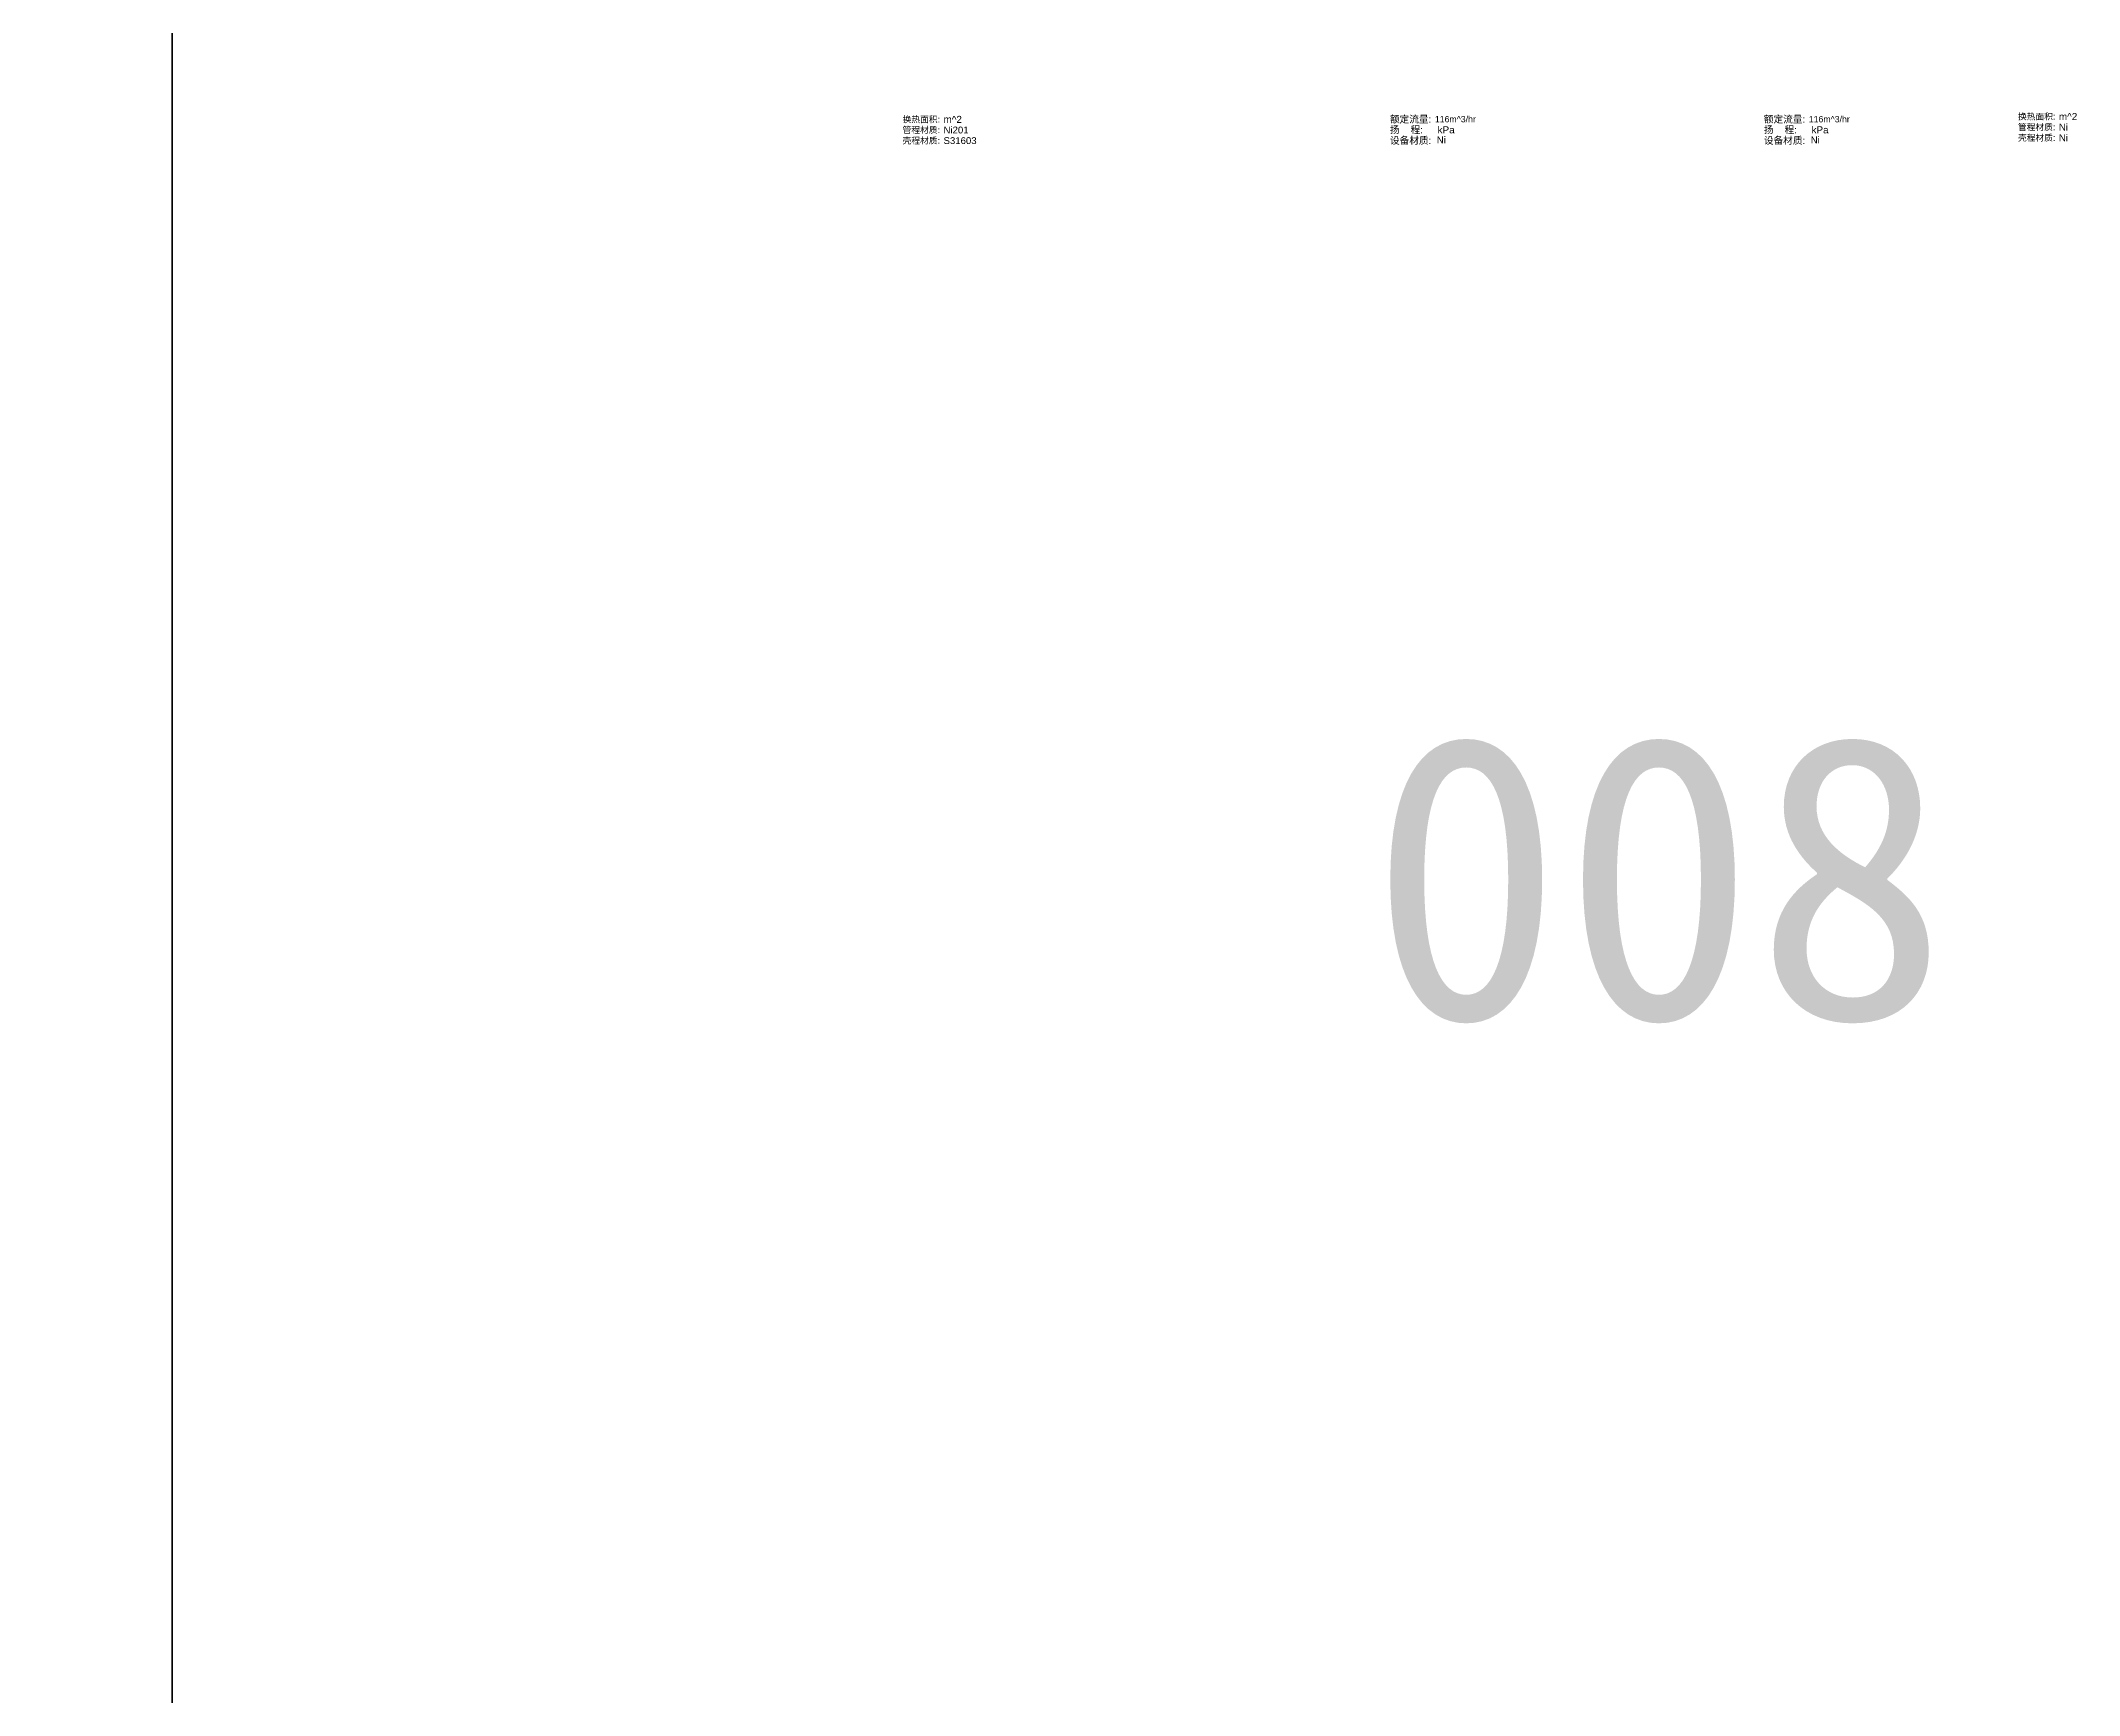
# Model space of a CAD drawing. Extents: x 757 to 8510, y -6585 to 527.
# Drawn here: x 2230 to 2805, y -1350 to -883 of the extents above; entities that cross this region are included whole.
import ezdxf
from ezdxf.enums import TextEntityAlignment as Align

# ---------------------------------------------------------------- set-up
doc = ezdxf.new("R2010")
doc.units = 0
doc.header["$MEASUREMENT"] = 0
for name, color, linetype in [('10', 7, 'CONTINUOUS'), ('11', 7, 'CONTINUOUS'), ('云线-1A', 6, 'CONTINUOUS')]:
    doc.layers.add(name, color=color, linetype=linetype)
doc.styles.add('txt.shx', font='arial.ttf')

msp = doc.modelspace()

# ---------------------------------------------------------------- linework, layer by layer
at = {"layer": '云线-1A', "color": 1, "lineweight": 35}
msp.add_line((2266.75, -2718.9), (2266.75, 18.80000000000047), dxfattribs=at)

# ---------------------------------------------------------------- texts
at = {"layer": '10', "color": 7, "style": 'txt.shx'}
for s, height, p in [('换热面积:', 1.76389, (2483.549621955603, -904.9135046774524)), ('额定流量:', 2, (2622.307141335071, -904.8633125803746)), ('额定流量:', 2, (2727.907141335071, -904.8633125803746)), ('换热面积:', 1.76389, (2798.534480559141, -904.1019120926989)), ('管程材质:', 1.76389, (2483.549621955603, -907.9135046774524)), ('扬    程:', 2, (2619.957141335072, -907.8633125803746)), ('扬    程:', 2, (2725.557141335072, -907.8633125803746)), ('壳程材质:', 1.76389, (2798.534480559141, -910.1019120926989)), ('管程材质:', 1.76389, (2798.534480559141, -907.1019120926989)), ('壳程材质:', 1.76389, (2483.549621955603, -910.9135046774524)), ('设备材质:', 2, (2622.307141335071, -910.8633125803746)), ('设备材质:', 2, (2727.907141335071, -910.8633125803746))]:
    msp.add_text(s, height=height, dxfattribs=at).set_placement(p, align=Align.MIDDLE_RIGHT)
for s, height, p in [('m^ 2', 2, (2799.534480559141, -904.1086306699345)), ('m^ 2', 2, (2484.549621955603, -904.9202232546883)), ('Ni201', 1.940279, (2484.549621955603, -907.9185238766394)), ('116m^ 3/hr', 1.76389, (2623.307141335071, -904.8565940031389)), (' kPa', 2, (2623.307141335071, -907.8633125803746)), ('116m^ 3/hr', 1.76389, (2728.907141335071, -904.8565940031389)), (' kPa', 2, (2728.907141335071, -907.8633125803746)), ('Ni', 1.940279, (2799.534480559141, -907.1069312918859)), ('Ni', 1.940279, (2799.534480559141, -910.1069312918859)), ('S31603', 1.940279, (2484.549621955603, -910.9185238766394)), ('Ni', 1.940279, (2623.849621955604, -910.7185238766393)), ('Ni', 1.940279, (2729.449621955604, -910.7185238766393))]:
    msp.add_text(s, height=height, dxfattribs=at).set_placement(p, align=Align.MIDDLE_LEFT)
at = {"layer": '11', "color": 56, "true_color": 0x808000}
msp.add_text('008', height=80, dxfattribs=at).set_placement((2604.949980060305, -1158.950002717666))

doc.saveas('drawing.dxf')
